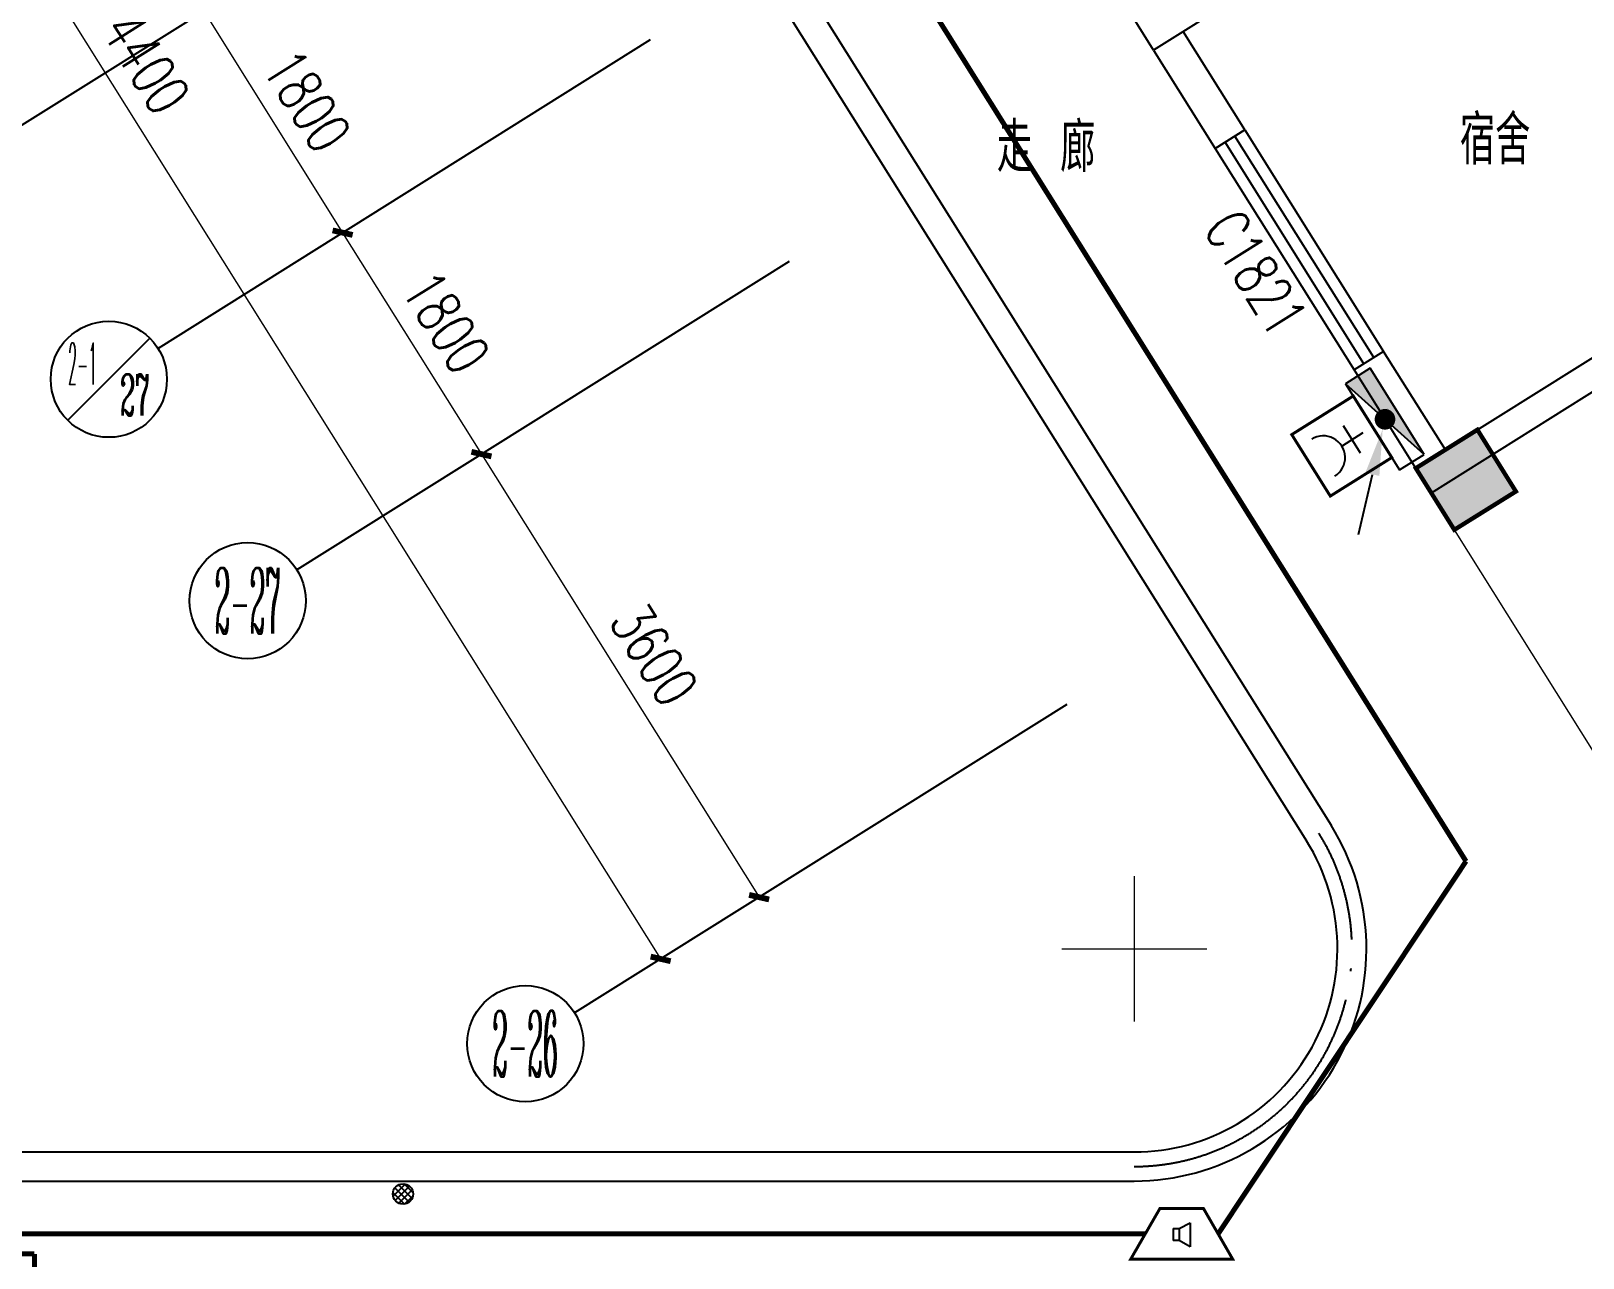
# Model space of a CAD drawing. Extents: x -9422388 to 15610651, y -1992469 to 953794.
# Drawn here: x -2553782 to -2543096, y -433678 to -425229 of the extents above; entities that cross this region are included whole.
import ezdxf
from ezdxf.enums import TextEntityAlignment as Align

# ---------------------------------------------------------------- set-up
doc = ezdxf.new("R2010")
doc.units = 0
doc.header["$LTSCALE"] = 1000
doc.linetypes.add('DOTE', pattern=[2.42, 2, -0.2, 0.02, -0.2])
for name, color, linetype in [('A-ELEV-LIN-0.4', 40, 'Continuous'), ('AXIS', 3, 'Continuous'), ('AXIS_TEXT', 7, 'Continuous'), ('C-KZ', 2, 'Continuous'), ('C-Z-HATCH', 253, 'Continuous'), ('DOTE', 1, 'Continuous'), ('EQUIP-消防', 3, 'Continuous'), ('EQUIP_消火栓', 7, 'Continuous'), ('LWIRE', 4, 'Continuous'), ('PUB_TEXT', 7, 'Continuous'), ('WALL', 9, 'Continuous'), ('WALL-PARAPET', 6, 'Continuous'), ('WINDOW', 4, 'Continuous'), ('WINDOW_TEXT', 7, 'Continuous'), ('WIRE-消防广播', 4, 'TG_BC')]:
    doc.layers.add(name, color=color, linetype=linetype)
doc.layers.add('建筑底图', color=8, linetype='Continuous', lineweight=5)
doc.styles.add('_TCH_AXIS', font='COMPLEX', dxfattribs={"bigfont": 'GBCBIG'})
doc.styles.add('_TCH_DIM', font='SIMPLEX', dxfattribs={"bigfont": 'GBCBIG'})
doc.styles.add('_TCH_DIM_T3', font='SIMPLEX', dxfattribs={"width": 0.705882, "bigfont": 'GBCBIG'})
doc.styles.add('_TCH_WINDOW', font='SIMPLEX', dxfattribs={"height": 3.5, "bigfont": 'GBCBIG'})
doc.styles.add('COMPLEX', font='COMPLEX')
doc.styles.get("Standard").update_dxf_attribs({"font": 'gbenor.shx', "bigfont": 'gbcbig.shx'})
doc.styles.add('TG_LINETYPE', font='SIMPLEX', dxfattribs={"width": 0.8, "height": 3.5, "bigfont": 'HZTXT'})
doc.linetypes.add('TG_BC', pattern='A,2,-0.85,["BC",TG_LINETYPE,S=0.1,R=0,X=-0.65,Y=-0.15],0', length=2.85)
doc.dimstyles.new('_TCH_ARCH&&100', dxfattribs={"dimtxt": 297.5, "dimasz": 100, "dimexe": 250, "dimexo": 300, "dimgap": 126.25, "dimtad": 1, "dimdec": 0, "dimzin": 0, "dimdsep": 46, "dimtxsty": '_TCH_DIM_T3', "dimblk": 'ARCHTICK', "dimcen": 0.09, "dimclrt": 7, "dimazin": 2, "dimtfac": 1, "dimtdec": 0, "dimtix": 1, "dimtmove": 2, "dimatfit": 3, "dimfxl": 0, "dimtolj": 1, "dimtzin": 0, "dimarcsym": 0})

# ---------------------------------------------------------------- blocks, each defined once
blk = doc.blocks.new('宿舍楼柱网1')
at = {"layer": 'C-Z-HATCH'}
h = blk.add_hatch(color=0, dxfattribs=at)
h.dxf.hatch_style = 1
h.paths.add_polyline_path([(647235, 151411), (647659, 151675), (647394, 152100), (646970, 151835)])
at = {"layer": 'C-KZ', "color": 0, "const_width": 30}
blk.add_lwpolyline([(647235, 151411), (647659, 151675), (647394, 152100), (646970, 151835), (647235, 151411)], dxfattribs=at)
blk = doc.blocks.new('$TCHSYS$WIN2D')
at = {"color": 0}
for p, q in [((-0.5, 0.5), (0.5, 0.5)), ((-0.5, 0.5), (-0.5, -0.5)), ((0.5, 0.5), (0.5, -0.5)), ((0.5, 0.1667), (-0.5, 0.1667)), ((0.5, -0.1667), (-0.5, -0.1667)), ((-0.5, -0.5), (0.5, -0.5))]:
    blk.add_line(p, q, dxfattribs=at)
blk = doc.blocks.new('_ArchTick')
at = {"color": 0, "linetype": 'ByBlock', "const_width": 0.4}
blk.add_lwpolyline([(-0.5, -0.5), (0.5, 0.5)], dxfattribs=at)
blk = doc.blocks.new('*D716')
at = {"layer": 'AXIS', "color": 0, "lineweight": -2, "transparency": 16777216}
for p, q in [((2014436, -378950), (2011683, -380676)), ((2011894, -380543), (2019542, -392745)), ((2022084, -391152), (2019330, -392878))]:
    blk.add_line(p, q, dxfattribs=at)
at = {"layer": 'Defpoints', "color": 0, "transparency": 16777216}
for p in [(2014691, -378791), (2022338, -390992), (2019542, -392745)]:
    blk.add_point(p, dxfattribs=at)
at = {"layer": 'AXIS', "color": 0, "lineweight": -2, "transparency": 16777216, "xscale": 100, "yscale": 100, "zscale": 100}
for p, rotation in [((2011894, -380543), 122.0782976762229), ((2019542, -392745), 302.0782976762229)]:
    blk.add_blockref('_ArchTick', p, dxfattribs=dict(at, rotation=rotation))
at = {"layer": 'AXIS', "color": 7, "transparency": 16777216, "insert": (2015951, -386498), "char_height": 297.5, "attachment_point": 5, "rotation": 302.0783, "style": '_TCH_DIM_T3'}
blk.add_mtext('\\A1;14400', dxfattribs=at)
blk = doc.blocks.new('*D717')
at = {"layer": 'AXIS', "color": 0, "lineweight": -2, "transparency": 16777216}
for p, q in [((2020172, -388101), (2018096, -389402)), ((2018308, -389269), (2020220, -392320)), ((2022084, -391152), (2020008, -392453))]:
    blk.add_line(p, q, dxfattribs=at)
at = {"layer": 'Defpoints', "color": 0, "transparency": 16777216}
for p in [(2020426, -387942), (2022338, -390992), (2020220, -392320)]:
    blk.add_point(p, dxfattribs=at)
at = {"layer": 'AXIS', "color": 0, "lineweight": -2, "transparency": 16777216, "xscale": 100, "yscale": 100, "zscale": 100}
for p, rotation in [((2018308, -389269), 122.0782976762238), ((2020220, -392320), 302.0782976762238)]:
    blk.add_blockref('_ArchTick', p, dxfattribs=dict(at, rotation=rotation))
at = {"layer": 'AXIS', "color": 7, "transparency": 16777216, "insert": (2019497, -390649), "char_height": 297.5, "attachment_point": 5, "rotation": 302.0783, "style": '_TCH_DIM_T3'}
blk.add_mtext('\\A1;3600', dxfattribs=at)
blk = doc.blocks.new('*D718')
at = {"layer": 'AXIS', "color": 0, "lineweight": -2, "transparency": 16777216}
for p, q in [((2019216, -386576), (2017140, -387877)), ((2017352, -387744), (2018308, -389269)), ((2020172, -388101), (2018096, -389402))]:
    blk.add_line(p, q, dxfattribs=at)
at = {"layer": 'Defpoints', "color": 0, "transparency": 16777216}
for p in [(2019470, -386417), (2020426, -387942), (2018308, -389269)]:
    blk.add_point(p, dxfattribs=at)
at = {"layer": 'AXIS', "color": 0, "lineweight": -2, "transparency": 16777216, "xscale": 100, "yscale": 100, "zscale": 100}
for p, rotation in [((2017352, -387744), 122.0782976762242), ((2018308, -389269), 302.0782976762242)]:
    blk.add_blockref('_ArchTick', p, dxfattribs=dict(at, rotation=rotation))
at = {"layer": 'AXIS', "color": 7, "transparency": 16777216, "insert": (2018063, -388361), "char_height": 297.5, "attachment_point": 5, "rotation": 302.0783, "style": '_TCH_DIM_T3'}
blk.add_mtext('\\A1;1800', dxfattribs=at)
blk = doc.blocks.new('*D719')
at = {"layer": 'AXIS', "color": 0, "lineweight": -2, "transparency": 16777216}
for p, q in [((2018260, -385051), (2016184, -386352)), ((2016396, -386219), (2017352, -387744)), ((2019216, -386576), (2017140, -387877))]:
    blk.add_line(p, q, dxfattribs=at)
at = {"layer": 'Defpoints', "color": 0, "transparency": 16777216}
for p in [(2018514, -384891), (2019470, -386417), (2017352, -387744)]:
    blk.add_point(p, dxfattribs=at)
at = {"layer": 'AXIS', "color": 0, "lineweight": -2, "transparency": 16777216, "xscale": 100, "yscale": 100, "zscale": 100}
for p, rotation in [((2016396, -386219), 122.0782976762242), ((2017352, -387744), 302.0782976762242)]:
    blk.add_blockref('_ArchTick', p, dxfattribs=dict(at, rotation=rotation))
at = {"layer": 'AXIS', "color": 7, "transparency": 16777216, "insert": (2017107, -386836), "char_height": 297.5, "attachment_point": 5, "rotation": 302.0783, "style": '_TCH_DIM_T3'}
blk.add_mtext('\\A1;1800', dxfattribs=at)
blk = doc.blocks.new('_AXISO')
at = {"color": 0}
blk.add_circle((0, 0), 0.5, dxfattribs=at)
at = {"layer": 'AXIS_TEXT', "color": 0, "style": 'COMPLEX', "width": 1.041667}
blk.add_attdef('A', text='', height=0.56, dxfattribs=at).set_placement((-0.25, -0.28), (0.25, -0.28), align=Align.FIT)
blk = doc.blocks.new('$equip$00002677')
for p, q in [((-0.3, 0.699), (-0.703, 0)), ((0.3, 0.699), (-0.3, 0.699)), ((0.703, 0), (0.3, 0.699)), ((-0.036, 0.421), (0.118, 0.503)), ((0.118, 0.503), (0.118, 0.173)), ((-0.117, 0.421), (-0.117, 0.26)), ((-0.117, 0.421), (-0.036, 0.421)), ((-0.036, 0.26), (-0.117, 0.26)), ((-0.036, 0.421), (-0.036, 0.26)), ((0.118, 0.173), (-0.036, 0.26)), ((-0.703, 0), (0.703, 0))]:
    blk.add_line(p, q)
at = {"const_width": 0.04}
blk.add_lwpolyline([(-0.3, 0.699), (0.3, 0.699), (0.703, 0), (-0.703, 0), (-0.3, 0.699), (0.3, 0.699)], dxfattribs=at)
blk.add_lwpolyline([(-0.3, 0.699), (0.3, 0.699), (0.703, 0), (-0.703, 0), (-0.3, 0.699), (0.3, 0.699)], dxfattribs=at)
for p in [(0, 0.699), (-0.501, 0.349), (0.502, 0.349), (0, 0)]:
    blk.add_point(p)
at = {"color": 7, "flags": 1}
for tag, height, p in [('B', 0.4, (0.961, 0.299)), ('A', 0.00002, (0, 0))]:
    blk.add_attdef(tag, text='', height=height, dxfattribs=at).set_placement(p, align=Align.MIDDLE_CENTER)
blk = doc.blocks.new('$equip$00002656')
for p, q in [((-0.5, 1), (-0.5, 0)), ((0.5, 1), (-0.5, 1)), ((0.5, 0), (0.5, 1)), ((0, 0.5), (0, 0.15)), ((-0.219, 0.331), (0.222, 0.331)), ((-0.5, 0), (0.5, 0))]:
    blk.add_line(p, q)
at = {"const_width": 0.04}
blk.add_lwpolyline([(-0.5, 1), (0.5, 1), (0.5, 0), (-0.5, 0), (-0.5, 1), (0.5, 1)], dxfattribs=at)
blk.add_arc((0, 0.8), 0.3, 180, 0)
for p in [(0, 1), (-0.5, 0.5), (0.5, 0.5), (0, 0)]:
    blk.add_point(p)
at = {"color": 7, "flags": 1}
for tag, height, p in [('B', 0.4, (0.762, 0.292)), ('A', 0.00002, (0, 0))]:
    blk.add_attdef(tag, text='', height=height, dxfattribs=at).set_placement(p, align=Align.MIDDLE_CENTER)
blk = doc.blocks.new('$TwtSys$00000434')
at = {"color": 0}
for p, q in [((-0.5, 0.5), (-0.5, -0.5)), ((-0.5, -0.5), (0.5, 0.5)), ((0.5, 0.5), (-0.5, 0.5)), ((0.5, -0.5), (0.5, 0.5)), ((-0.5, -0.5), (0.5, -0.5))]:
    blk.add_line(p, q, dxfattribs=at)
blk.add_solid([(0.5, -0.5), (0.5, 0.5), (-0.5, -0.5)], dxfattribs=at)
blk = doc.blocks.new('$TelecSys$00000081')
for p, q in [((0.104, 0.104), (0.104, 0.104)), ((-0.104, -0.104), (-0.104, -0.104)), ((-1.15, -1.15), (-0.55, -0.55))]:
    blk.add_line(p, q)
at = {"const_width": 0.142}
blk.add_lwpolyline([(0.071, 0, 1), (-0.071, 0, 1)], format="xyb", close=True, dxfattribs=at)
blk.add_solid([(-0.62, -0.48), (-0.48, -0.62), (-0.1, -0.1)])
at = {"width": 0.8, "flags": 9}
blk.add_attdef('A', (0, 0), '', height=0.00002, rotation=180, dxfattribs=at)
blk = doc.blocks.new('5555')
at = {"layer": 'A-ELEV-LIN-0.4'}
h = blk.add_hatch(dxfattribs=at)
h.set_pattern_fill('ANSI37', color=8, scale=20)
h.set_pattern_definition([(45, (963460.5, -10359.275), (-22.4506403, 22.4506403), []), (135, (963460.5, -10359.275), (-22.4506403, -22.4506403), [])])
edge = h.paths.add_edge_path()
edge.add_arc((2017768, -394363.9), 70, 0, 360)
at = {"color": 8}
for points in [[(2024848.4, -389536.7), (2026654.1, -392417.6)], [(2022803.9, -393175.4), (2022803.9, -392175.4)], [(2022303.9, -392675.4), (2023303.9, -392675.4)]]:
    blk.add_lwpolyline(points, dxfattribs=at)
at = {"layer": 'A-ELEV-LIN-0.4', "color": 8}
blk.add_circle((2017768, -394363.9), 70, dxfattribs=at)
at = {"layer": 'AXIS', "color": 8}
for p, q in [((2018514.3, -384891.4), (2015125, -387015.7)), ((2019470.3, -386416.6), (2016081, -388540.9)), ((2020426.2, -387941.8), (2017036.9, -390066.1)), ((2015459.2, -389036.2), (2016024.9, -388470.5)), ((2022338.1, -390992.1), (2018948.8, -393116.4))]:
    blk.add_line(p, q, dxfattribs=at)
blk.add_circle((2015742, -388753.3), 400, dxfattribs=at)
at = {"layer": 'DOTE', "color": 8, "linetype": 'DOTE'}
blk.add_arc((2022802.6, -392674.7), 1500, 270, 32.0783, dxfattribs=at)
at = {"layer": 'WALL', "color": 8}
for p, q in [((2022936.6, -386486.4), (2021874.4, -384791.7)), ((2024800.7, -385318), (2022936.6, -386486.4)), ((2023564.8, -387036.8), (2023139.9, -386358.9)), ((2022936.6, -386486.4), (2023361.4, -387164.2)), ((2023361.4, -387164.2), (2023564.8, -387036.8)), ((2027538.4, -387614.7), (2024742.2, -389367.3)), ((2027729.3, -387731.1), (2024848.4, -389536.7)), ((2024520.7, -388562), (2024317.4, -388689.4)), ((2024945.6, -389239.8), (2024520.7, -388562)), ((2024317.4, -388689.4), (2024742.2, -389367.3)), ((2024848.4, -389536.7), (2024742.2, -389367.3))]:
    blk.add_line(p, q, dxfattribs=at)
at = {"layer": 'WALL-PARAPET', "color": 8}
for p, q in [((2015400.1, -378228), (2023988.8, -391931.2)), ((2015675.7, -378291.2), (2024158.3, -391825)), ((2009430.2, -394074.7), (2022802.6, -394074.7)), ((2009430.2, -394274.7), (2022802.6, -394274.7))]:
    blk.add_line(p, q, dxfattribs=at)
for radius in [1600, 1400]:
    blk.add_arc((2022802.6, -392674.7), radius, 270.00004, 32.0783, dxfattribs=at)
at = {"color": 8}
blk.add_blockref('宿舍楼柱网1', (1377772.3, -541201.1), dxfattribs=at)
at = {"layer": 'AXIS', "color": 8}
ref = blk.add_blockref('_AXISO', (2016698, -390278.5), dxfattribs=dict(at, xscale=800, yscale=800, zscale=800))
ref.add_attrib('A', '2-27', dxfattribs={"layer": 'AXIS_TEXT', "color": 8, "height": 452.55, "style": '_TCH_AXIS', "width": 0.2625}).set_placement((2016471.7, -390504.8), (2016924.3, -390504.8), align=Align.FIT)
ref = blk.add_blockref('_AXISO', (2018609.9, -393328.9), dxfattribs=dict(at, xscale=800, yscale=800, zscale=800))
ref.add_attrib('A', '2-26', dxfattribs={"layer": 'AXIS_TEXT', "color": 8, "height": 452.55, "style": '_TCH_AXIS', "width": 0.2625}).set_placement((2018383.6, -393555.1), (2018836.1, -393555.1), align=Align.FIT)
at = {"layer": 'WINDOW', "color": 8}
ref = blk.add_blockref('$TCHSYS$WIN2D', (2023941.1, -387863.1), dxfattribs=dict(at, xscale=-1800, yscale=-240, zscale=-1800, rotation=122.078297676223))
ref.add_attrib('A', 'C1821', (2023273.9, -387716.7), dxfattribs={"layer": 'WINDOW_TEXT', "color": 8, "height": 297.5, "rotation": 302.0783, "style": '_TCH_WINDOW', "width": 0.705882})
at = {"layer": 'AXIS_TEXT', "color": 7, "style": '_TCH_AXIS'}
for s, width, p, p2 in [('2-1', 0.266804, (2015462, -388789.1), (2015662, -388789.1)), ('27', 0.431594, (2015822, -389003.8), (2016022, -389003.8))]:
    blk.add_text(s, height=286.22, dxfattribs=dict(at, width=width)).set_placement(p, p2, align=Align.FIT)
at = {"layer": 'PUB_TEXT', "color": 8, "style": '_TCH_DIM'}
for s, height, p in [('走', 337.6, (2021857.3, -387325.3)), ('廊', 337.6, (2022293.1, -387325.3)), ('宿舍', 337.59, (2025045.2, -387274.1))]:
    blk.add_text(s, height=height, dxfattribs=at).set_placement(p)
at = {"layer": 'AXIS', "color": 8}
for p1, p2, distance, picture, middle in [((2014690.6, -378790.7), (2022338.2, -390992.4), -3300, '*D716', (2015951.3, -386498)), ((2018514.3, -384891.4), (2019470.3, -386416.6), -2500, '*D719', (2017107, -386835.6)), ((2019470.3, -386416.6), (2020426.2, -387941.8), -2500, '*D718', (2018062.9, -388360.8)), ((2020426.2, -387941.8), (2022338.2, -390992.4), -2500, '*D717', (2019496.9, -390648.7))]:
    dim = blk.add_aligned_dim(p1=p1, p2=p2, distance=distance, dimstyle='_TCH_ARCH&&100', dxfattribs=at)
    dim.commit()
    dim.dimension.update_dxf_attribs({"geometry": picture, "text_midpoint": middle})

msp = doc.modelspace()

# ---------------------------------------------------------------- linework, layer by layer
at = {"layer": 'WIRE-消防广播', "linetype": 'TG_BC', "const_width": 35}
for points in [[(-2548151.96399, -424163.9788), (-2543900.96224, -430946.36179)], [(-2545608.10688, -433512.16373), (-2543900.96224, -430946.36179)], [(-2560608.10688, -433512.16373), (-2546109.44702, -433512.16373)], [(-2553758.74016, -433650.13011), (-2560528.64909, -433650.13011)], [(-2553758.74016, -435279.07542), (-2553758.74016, -433650.13011)]]:
    msp.add_lwpolyline(points, dxfattribs=at)

# ---------------------------------------------------------------- block references
at = {"layer": 'EQUIP-消防', "xscale": 500.0000000000002, "yscale": 500.0000000000002, "zscale": 500.0000000000002, "rotation": 122.0782976762087}
msp.add_blockref('$equip$00002656', (-2544544.71761, -427954.15043), dxfattribs=at)
at = {"layer": 'EQUIP-消防', "xscale": 500, "yscale": 500, "zscale": 500}
msp.add_blockref('$equip$00002677', (-2545858.85703, -433686.82296), dxfattribs=at)
at = {"layer": 'EQUIP_消火栓', "color": 7, "xscale": 700, "yscale": 200, "zscale": 700, "rotation": 121.9999999999897}
msp.add_blockref('$TwtSys$00000434', (-2544459.9128, -427901.15851), dxfattribs=at)
at = {"layer": 'EQUIP_消火栓', "xscale": 700, "yscale": 200, "zscale": 700, "rotation": 121.9999999999897}
msp.add_blockref('$TwtSys$00000434', (-2544459.58191, -427901.14697), dxfattribs=at)
at = {"layer": 'LWIRE', "xscale": 499.9999999999999, "yscale": 499.9999999999999, "zscale": 499.9999999999999, "rotation": 32.07829767621862}
msp.add_blockref('$TelecSys$00000081', (-2544459.00849, -427902.60132), dxfattribs=at)
at = {"layer": '建筑底图', "color": 8}
msp.add_blockref('5555', (-4568988.93389, -38873.50822), dxfattribs=at)

doc.saveas('drawing.dxf')
